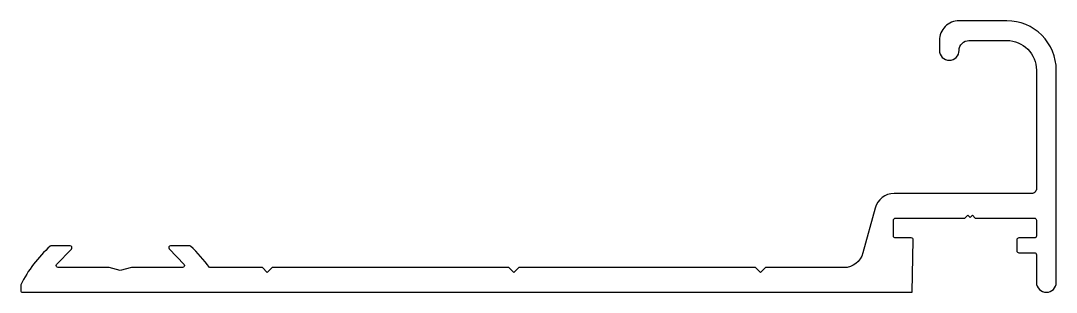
# Model space of a CAD drawing. Extents: x 544 to 649, y 610 to 637.
import ezdxf

# ---------------------------------------------------------------- set-up
doc = ezdxf.new("R2010")
doc.units = 0
doc.layers.get('0').update_dxf_attribs({"linetype": 'CONTINUOUS'})

msp = doc.modelspace()

# ---------------------------------------------------------------- linework, layer by layer
msp.add_lwpolyline([(632.51, 617.18, -0.414214), (632.71, 617.38), (639.76, 617.38), (640.06, 617.68), (640.28, 617.46), (640.51, 617.68), (640.81, 617.38), (646.81, 617.38, -0.414214), (647.01, 617.18), (647.01, 615.58, -0.414214), (646.81, 615.38), (645.22, 615.38, 0.414214), (645.02, 615.18), (645.02, 614.08, 0.414214), (645.22, 613.88), (646.81, 613.88, -0.414214), (647.01, 613.68), (647.01, 610.87, 0.414214), (648.01, 609.87), (648.02, 609.87, 0.414214), (649.02, 610.87), (649.02, 632.38, 0.414214), (644.02, 637.38), (639.17, 637.38, 0.414214), (637.17, 635.38), (637.17, 634.38, 0.414214), (638.17, 633.38), (638.17, 633.38, 0.414214), (639.17, 634.38, -0.414214), (640.17, 635.38), (644.01, 635.38, -0.414214), (647.01, 632.38), (647.01, 620.38, -0.414214), (646.51, 619.88), (632.57, 619.88, 0.339454), (630.64, 618.4), (629.42, 613.86, -0.339454), (627.49, 612.37), (619.52, 612.37), (619.02, 611.87), (618.52, 612.37), (594.52, 612.37), (594.02, 611.87), (593.52, 612.37), (569.52, 612.37), (569.02, 611.87), (568.52, 612.37), (563.17, 612.37, 0.055657), (561.23, 614.54, 0.17949), (561.1, 614.58), (559.22, 614.58, 0.634063), (559.07, 614.26), (560.58, 612.69, -0.612111), (560.42, 612.37), (555.24, 612.37), (554.12, 612.07), (553, 612.37), (547.82, 612.37, -0.612111), (547.66, 612.69), (549.16, 614.25, 0.662249), (549.02, 614.58), (547.14, 614.58, 0.17949), (547.01, 614.54, 0.095003), (544.02, 610.62), (544.02, 610.07, 0.414214), (544.22, 609.87), (634.41, 609.87), (634.52, 615.18, 0.414214), (634.32, 615.38), (632.71, 615.38, -0.414214), (632.51, 615.58)], format="xyb", close=True)

doc.saveas('drawing.dxf')
